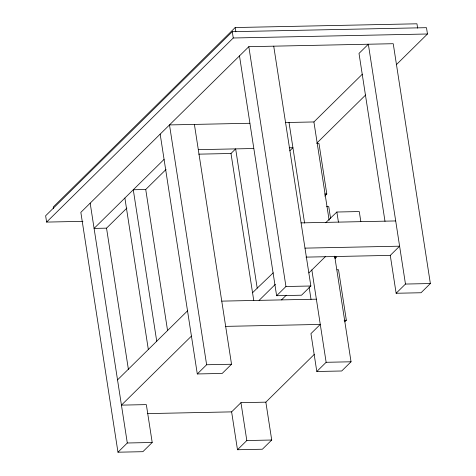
<?xml version="1.0" encoding="UTF-8"?>
<svg xmlns="http://www.w3.org/2000/svg" width="476" height="476" viewBox="0 0 476 476"><rect width="100%" height="100%" fill="white"/><g stroke="black" fill="none" stroke-linecap="round" stroke-linejoin="round"><path stroke-width="0.71" d="M417.625 28.126L416.958 23.8L235.198 27.543L53.217 207.036L53.431 208.44M396.27 64.766L427.466 33.992L426.49 27.679L232.282 31.678L45.636 215.777L46.612 222.09L82.931 221.34M46.612 222.09L233.258 37.991L427.466 33.992M304.991 248.133L399.602 246.187L390.272 255.392L396.133 293.258L421.034 292.746L430.363 283.541L393.235 43.709L248.823 46.684L80.843 212.367L117.971 452.2L142.871 451.688L152.201 442.484L146.34 404.612L121.439 405.13L191.435 336.092M164.077 159.377L94.081 228.409L106.535 228.153L126.89 208.077M156.729 341.221L133.28 189.751L145.727 189.496L166.088 169.414M198.766 154.153L230.991 153.492L235.656 148.887L257.213 288.153L252.548 292.752M285.32 122.54L313.91 121.951L362.331 74.197M289.813 150.779L292.924 147.709L289.212 147.786M316.962 142.99L365.604 95.01M117.53 379.884L187.526 310.846M324.697 196.088L326.798 194.012L318.985 143.52L316.79 143.568M259.105 300.362L275.42 284.267M117.971 452.2L127.3 442.995L152.201 442.484M160.168 134.131L197.296 373.957L206.626 364.753L231.526 364.241L194.398 124.414M239.493 55.888L276.621 295.715L285.951 286.51L310.852 285.999L273.724 46.172M281.512 299.898L286.249 295.227M308.876 272.909L325.721 256.296M334.991 258.682L336.574 257.129L334.372 257.171M231.526 364.241L222.197 373.446L197.296 373.957M310.852 285.999L301.516 295.203L276.621 295.715M147.358 413.608L231.622 411.871L240.957 402.666L265.852 402.155L314.267 354.4M344.761 321.8L346.344 320.241L338.525 269.749L337.062 269.779M231.622 411.871L237.482 449.743L246.818 440.538L271.719 440.02L265.852 402.155M225.666 326.375L320.277 324.424L310.947 333.628L316.808 371.5L326.143 362.295L351.038 361.784L334.693 256.171M396.133 293.258L405.469 284.053L430.363 283.541M271.719 440.02L262.383 449.225L237.482 449.743M351.038 361.784L341.708 370.988L316.808 371.5M257.213 288.153L273.254 272.819M325.638 222.75L336.865 212.022L359.273 211.558L360.838 221.655M249.835 123.272L169.498 124.926L206.626 364.753M198.308 149.654L253.726 148.518M324.602 194.059L326.798 194.012M326.56 206.679L328.755 206.638L330.564 218.341M301.082 222.887L395.693 220.941M306.003 257.123L390.272 255.392M221.756 301.13L316.373 299.184M344.142 320.283L346.344 320.241M405.469 284.053L368.341 44.22L359.005 53.425L385.001 221.346M336.865 212.022L338.43 222.119M313.91 121.951L329.124 220.233M289.015 122.463L304.592 223.077M311.839 269.91L326.143 362.295M309.102 286.951L311.024 299.392M248.823 46.684L285.951 286.51M235.198 27.543L235.864 31.868M232.282 31.678L233.258 37.991M230.991 153.492L253.773 300.654M240.957 402.666L246.818 440.538M145.727 189.496L167.594 330.719M124.879 198.034L148.328 349.509M106.535 228.153L128.395 369.382M90.178 203.163L127.3 442.995"/></g></svg>
